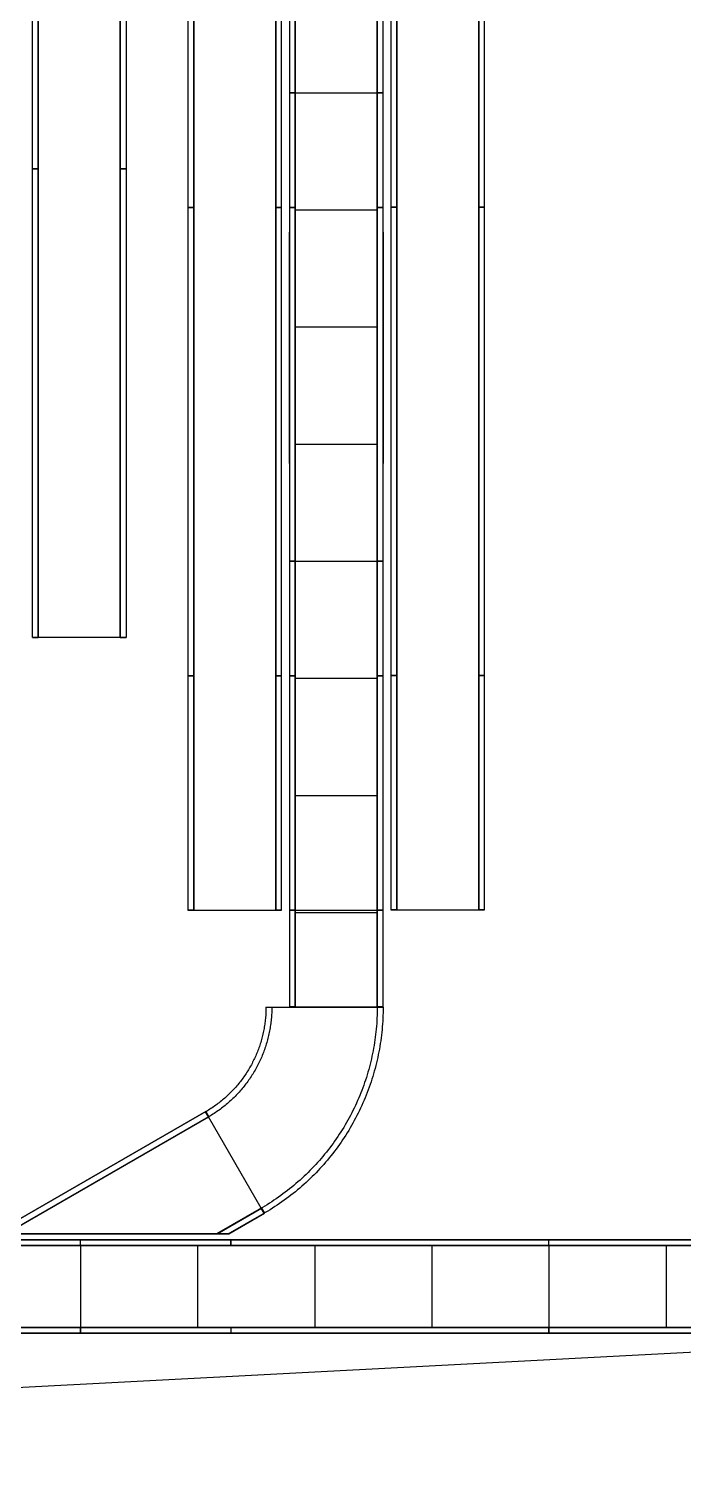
# Model space of a CAD drawing. Header units: inches. Extents: x -21257 to 11444, y 0 to 8704.
# Drawn here: x 3146 to 3313.7, y 561.7 to 927.7 of the extents above; entities that cross this region are included whole.
import ezdxf

# ---------------------------------------------------------------- set-up
doc = ezdxf.new("R2010")
doc.units = ezdxf.units.IN
doc.header["$MEASUREMENT"] = 0
for name, color, linetype in [('500-CONV-LAYOUT-LOWER', 4, 'Continuous'), ('500-CONV-LAYOUT-UPPER', 4, 'Continuous'), ('500-CONV-NUMBERS', 4, 'Continuous'), ('600-CONV-LAYOUT', 3, 'Continuous'), ('600-CONV-LAYOUT-LOWER', 3, 'Continuous'), ('700-CONV-LAYOUT', 30, 'Continuous')]:
    doc.layers.add(name, color=color, linetype=linetype)

msp = doc.modelspace()

# ---------------------------------------------------------------- linework, layer by layer
at = {"layer": '500-CONV-LAYOUT-LOWER', "linetype": 'Continuous'}
for p, q in [((3197.78, 617.49, 222), (3197.78, 615.99, 222)), ((3197.78, 615.99, 215.5), (3197.78, 617.49, 215.5)), ((3197.78, 615.99, 222), (3197.78, 615.99, 215.5)), ((3197.78, 594.99, 222), (3197.78, 593.49, 222)), ((3197.78, 594.99, 222), (3197.78, 594.99, 215.5)), ((3197.78, 594.99, 215.5), (3197.78, 593.49, 215.5))]:
    msp.add_line(p, q, dxfattribs=at)
at = {"layer": '500-CONV-LAYOUT-LOWER'}
for points in [[(2237.78, 617.49, 215.5), (4241.78, 617.49, 215.49), (4241.78, 615.99, 215.49), (2237.78, 615.99, 215.5)], [(2237.78, 617.49, 222), (4241.78, 617.49, 221.99), (4241.78, 615.99, 221.99), (2237.78, 615.99, 222)], [(2237.78, 615.99, 222), (4241.78, 615.99, 221.99), (4241.78, 594.99, 221.99), (2237.78, 594.99, 222)], [(2237.78, 615.99, 222), (4241.78, 615.99, 221.99), (4241.78, 615.99, 215.49), (2237.78, 615.99, 215.5)], [(2237.78, 594.99, 222), (4241.78, 594.99, 221.99), (4241.78, 594.99, 215.49), (2237.78, 594.99, 215.5)], [(2237.78, 594.99, 215.5), (4241.78, 594.99, 215.49), (4241.78, 593.49, 215.49), (2237.78, 593.49, 215.5)], [(2237.78, 594.99, 222), (4241.78, 594.99, 221.99), (4241.78, 593.49, 221.99), (2237.78, 593.49, 222)]]:
    msp.add_3dface(points, dxfattribs=at)
at = {"layer": '500-CONV-LAYOUT-UPPER', "linetype": 'Continuous'}
for p, q in [((3159.28, 615.95, 270), (3159.28, 617.45, 270)), ((3159.28, 615.95, 263.5), (3159.28, 617.45, 263.5)), ((3159.28, 615.95, 270), (3159.28, 615.95, 263.5)), ((3159.28, 615.95, 270), (3159.28, 594.95, 270)), ((3189.28, 615.95, 270), (3189.28, 594.95, 270)), ((3219.28, 615.95, 270), (3219.28, 594.95, 270)), ((3249.28, 615.95, 270), (3249.28, 594.95, 270)), ((3279.28, 615.95, 270), (3279.28, 617.45, 270)), ((3279.28, 615.95, 263.5), (3279.28, 617.45, 263.5)), ((3279.28, 615.95, 270), (3279.28, 615.95, 263.5)), ((3279.28, 615.95, 270), (3279.28, 594.95, 270)), ((3309.28, 615.95, 270), (3309.28, 594.95, 270)), ((3159.28, 593.45, 270), (3159.28, 594.95, 270)), ((3159.28, 594.95, 270), (3159.28, 594.95, 263.5)), ((3159.28, 594.95, 263.5), (3159.28, 593.45, 263.5)), ((3279.28, 593.45, 270), (3279.28, 594.95, 270)), ((3279.28, 594.95, 270), (3279.28, 594.95, 263.5)), ((3279.28, 594.95, 263.5), (3279.28, 593.45, 263.5))]:
    msp.add_line(p, q, dxfattribs=at)
at = {"layer": '500-CONV-LAYOUT-UPPER'}
for points in [[(3639.28, 615.95, 263.5), (2109.28, 615.95, 263.5), (2109.28, 617.45, 263.5), (3639.28, 617.45, 263.5)], [(3639.28, 615.95, 270), (2109.28, 615.95, 270), (2109.28, 617.45, 270), (3639.28, 617.45, 270)], [(3639.28, 594.95, 270), (2109.28, 594.95, 270), (2109.28, 615.95, 270), (3639.28, 615.95, 270)], [(3639.28, 615.95, 270), (2109.28, 615.95, 270), (2109.28, 615.95, 263.5), (3639.28, 615.95, 263.5)], [(3639.28, 594.95, 270), (2109.28, 594.95, 270), (2109.28, 594.95, 263.5), (3639.28, 594.95, 263.5)], [(3639.28, 593.45, 263.5), (2109.28, 593.45, 263.5), (2109.28, 594.95, 263.5), (3639.28, 594.95, 263.5)], [(3639.28, 593.45, 270), (2109.28, 593.45, 270), (2109.28, 594.95, 270), (3639.28, 594.95, 270)]]:
    msp.add_3dface(points, dxfattribs=at)
at = {"layer": '500-CONV-NUMBERS', "linetype": 'Continuous'}
msp.add_line((3639.28, 605.45, 270), (2800.19, 561.7, 360), dxfattribs=at)
at = {"layer": '600-CONV-LAYOUT', "color": 3, "linetype": 'Continuous'}
for p, q in [((3214.31, 911.26, 0.5), (3235.31, 911.26, 0.5)), ((3214.31, 881.26, 0.5), (3235.31, 881.26, 0.5)), ((3214.31, 851.26, 0.5), (3235.31, 851.26, 0.5)), ((3214.31, 821.26, 0.5), (3235.31, 821.26, 0.5)), ((3214.31, 791.26, 0.5), (3235.31, 791.26, 0.5)), ((3214.31, 761.26, 0.5), (3235.31, 761.26, 0.5)), ((3214.31, 731.26, 0.5), (3235.31, 731.26, 0.5)), ((3214.31, 701.26, 0.5), (3235.31, 701.26, 0.5))]:
    msp.add_line(p, q, dxfattribs=at)
at = {"layer": '600-CONV-LAYOUT', "color": 3}
msp.add_line((3206.81, 677.06, -3.93), (3236.81, 677.06, -0.43), dxfattribs=at)
for points in [[(3206.81, 677.06, -0.43), (3206.81, 676.69, -0.4), (3206.8, 676.32, -0.36), (3206.79, 675.96, -0.33), (3206.77, 675.59, -0.3), (3206.75, 675.22, -0.26), (3206.73, 674.86, -0.23), (3206.7, 674.49, -0.2), (3206.67, 674.13, -0.16), (3206.63, 673.76, -0.13), (3206.59, 673.4, -0.1), (3206.55, 673.03, -0.06), (3206.5, 672.67, -0.03), (3206.44, 672.31, 0), (3206.38, 671.95, 0.04), (3206.32, 671.59, 0.07), (3206.25, 671.22, 0.1), (3206.18, 670.86, 0.14), (3206.11, 670.51, 0.17), (3206.03, 670.15, 0.2), (3205.94, 669.79, 0.24), (3205.86, 669.43, 0.27), (3205.76, 669.08, 0.3), (3205.67, 668.73, 0.34), (3205.57, 668.37, 0.37), (3205.46, 668.02, 0.4), (3205.35, 667.67, 0.44), (3205.24, 667.32, 0.47), (3205.12, 666.98, 0.5), (3205, 666.63, 0.54), (3204.88, 666.29, 0.57), (3204.75, 665.94, 0.6), (3204.61, 665.6, 0.64), (3204.48, 665.26, 0.67), (3204.33, 664.92, 0.7), (3204.19, 664.59, 0.74), (3204.04, 664.25, 0.77), (3203.89, 663.92, 0.8), (3203.73, 663.59, 0.84), (3203.57, 663.26, 0.87), (3203.4, 662.93, 0.9), (3203.23, 662.6, 0.94), (3203.06, 662.28, 0.97), (3202.88, 661.96, 1), (3202.7, 661.64, 1.04), (3202.52, 661.32, 1.07), (3202.33, 661.01, 1.1), (3202.14, 660.7, 1.14), (3201.94, 660.39, 1.17), (3201.74, 660.08, 1.2), (3201.54, 659.77, 1.24), (3201.34, 659.47, 1.27), (3201.13, 659.17, 1.3), (3200.91, 658.87, 1.34), (3200.7, 658.57, 1.37), (3200.47, 658.28, 1.4), (3200.25, 657.99, 1.44), (3200.02, 657.7, 1.47), (3199.79, 657.42, 1.5), (3199.56, 657.14, 1.54), (3199.32, 656.86, 1.57), (3199.08, 656.58, 1.6), (3198.84, 656.3, 1.64), (3198.59, 656.03, 1.67), (3198.34, 655.77, 1.7), (3198.09, 655.5, 1.74), (3197.83, 655.24, 1.77), (3197.57, 654.98, 1.8), (3197.31, 654.72, 1.84), (3197.04, 654.47, 1.87), (3196.77, 654.22, 1.9), (3196.5, 653.98, 1.94), (3196.23, 653.73, 1.97), (3195.95, 653.49, 2), (3195.67, 653.26, 2.04), (3195.39, 653.02, 2.07), (3195.1, 652.79, 2.1), (3194.81, 652.57, 2.14), (3194.52, 652.34, 2.17), (3194.23, 652.12, 2.2), (3193.93, 651.91, 2.24), (3193.63, 651.69, 2.27), (3193.33, 651.49, 2.3), (3193.03, 651.28, 2.34), (3192.72, 651.08, 2.37), (3192.41, 650.88, 2.4), (3192.1, 650.68, 2.44), (3191.79, 650.49, 2.47), (3191.47, 650.31, 2.5), (3191.16, 650.12, 2.54)], [(3206.81, 677.06, -3.93), (3206.81, 676.69, -3.9), (3206.8, 676.32, -3.86), (3206.79, 675.96, -3.83), (3206.77, 675.59, -3.8), (3206.75, 675.22, -3.76), (3206.73, 674.86, -3.73), (3206.7, 674.49, -3.7), (3206.67, 674.13, -3.66), (3206.63, 673.76, -3.63), (3206.59, 673.4, -3.6), (3206.55, 673.03, -3.56), (3206.5, 672.67, -3.53), (3206.44, 672.31, -3.5), (3206.38, 671.95, -3.46), (3206.32, 671.59, -3.43), (3206.25, 671.22, -3.4), (3206.18, 670.86, -3.36), (3206.11, 670.51, -3.33), (3206.03, 670.15, -3.3), (3205.94, 669.79, -3.26), (3205.86, 669.43, -3.23), (3205.76, 669.08, -3.2), (3205.67, 668.73, -3.16), (3205.57, 668.37, -3.13), (3205.46, 668.02, -3.1), (3205.35, 667.67, -3.06), (3205.24, 667.32, -3.03), (3205.12, 666.98, -3), (3205, 666.63, -2.96), (3204.88, 666.29, -2.93), (3204.75, 665.94, -2.9), (3204.61, 665.6, -2.86), (3204.48, 665.26, -2.83), (3204.33, 664.92, -2.8), (3204.19, 664.59, -2.76), (3204.04, 664.25, -2.73), (3203.89, 663.92, -2.7), (3203.73, 663.59, -2.66), (3203.57, 663.26, -2.63), (3203.4, 662.93, -2.6), (3203.23, 662.6, -2.56), (3203.06, 662.28, -2.53), (3202.88, 661.96, -2.5), (3202.7, 661.64, -2.46), (3202.52, 661.32, -2.43), (3202.33, 661.01, -2.4), (3202.14, 660.7, -2.36), (3201.94, 660.39, -2.33), (3201.74, 660.08, -2.3), (3201.54, 659.77, -2.26), (3201.34, 659.47, -2.23), (3201.13, 659.17, -2.2), (3200.91, 658.87, -2.16), (3200.7, 658.57, -2.13), (3200.47, 658.28, -2.1), (3200.25, 657.99, -2.06), (3200.02, 657.7, -2.03), (3199.79, 657.42, -2), (3199.56, 657.14, -1.96), (3199.32, 656.86, -1.93), (3199.08, 656.58, -1.9), (3198.84, 656.3, -1.86), (3198.59, 656.03, -1.83), (3198.34, 655.77, -1.8), (3198.09, 655.5, -1.76), (3197.83, 655.24, -1.73), (3197.57, 654.98, -1.7), (3197.31, 654.72, -1.66), (3197.04, 654.47, -1.63), (3196.77, 654.22, -1.6), (3196.5, 653.98, -1.56), (3196.23, 653.73, -1.53), (3195.95, 653.49, -1.5), (3195.67, 653.26, -1.46), (3195.39, 653.02, -1.43), (3195.1, 652.79, -1.4), (3194.81, 652.57, -1.36), (3194.52, 652.34, -1.33), (3194.23, 652.12, -1.3), (3193.93, 651.91, -1.26), (3193.63, 651.69, -1.23), (3193.33, 651.49, -1.2), (3193.03, 651.28, -1.16), (3192.72, 651.08, -1.13), (3192.41, 650.88, -1.1), (3192.1, 650.68, -1.06), (3191.79, 650.49, -1.03), (3191.47, 650.31, -1), (3191.16, 650.12, -0.96)], [(3208.31, 677.06, -0.43), (3208.31, 676.67, -0.4), (3208.3, 676.29, -0.36), (3208.29, 675.9, -0.33), (3208.27, 675.52, -0.3), (3208.25, 675.14, -0.26), (3208.23, 674.75, -0.23), (3208.2, 674.37, -0.2), (3208.16, 673.99, -0.16), (3208.12, 673.6, -0.13), (3208.08, 673.22, -0.1), (3208.03, 672.84, -0.06), (3207.98, 672.46, -0.03), (3207.92, 672.08, 0), (3207.86, 671.7, 0.04), (3207.8, 671.32, 0.07), (3207.73, 670.94, 0.1), (3207.65, 670.57, 0.14), (3207.57, 670.19, 0.17), (3207.49, 669.81, 0.2), (3207.4, 669.44, 0.24), (3207.31, 669.07, 0.27), (3207.21, 668.69, 0.3), (3207.11, 668.32, 0.34), (3207.01, 667.95, 0.37), (3206.9, 667.59, 0.4), (3206.78, 667.22, 0.44), (3206.66, 666.85, 0.47), (3206.54, 666.49, 0.5), (3206.41, 666.13, 0.54), (3206.28, 665.76, 0.57), (3206.15, 665.4, 0.6), (3206.01, 665.05, 0.64), (3205.86, 664.69, 0.67), (3205.71, 664.33, 0.7), (3205.56, 663.98, 0.74), (3205.4, 663.63, 0.77), (3205.24, 663.28, 0.8), (3205.08, 662.93, 0.84), (3204.91, 662.59, 0.87), (3204.74, 662.25, 0.9), (3204.56, 661.9, 0.94), (3204.38, 661.57, 0.97), (3204.19, 661.23, 1), (3204, 660.89, 1.04), (3203.81, 660.56, 1.07), (3203.61, 660.23, 1.1), (3203.41, 659.9, 1.14), (3203.21, 659.58, 1.17), (3203, 659.26, 1.2), (3202.79, 658.94, 1.24), (3202.57, 658.62, 1.27), (3202.35, 658.3, 1.3), (3202.13, 657.99, 1.34), (3201.9, 657.68, 1.37), (3201.67, 657.37, 1.4), (3201.43, 657.07, 1.44), (3201.2, 656.77, 1.47), (3200.95, 656.47, 1.5), (3200.71, 656.17, 1.54), (3200.46, 655.88, 1.57), (3200.21, 655.59, 1.6), (3199.95, 655.3, 1.64), (3199.69, 655.02, 1.67), (3199.43, 654.74, 1.7), (3199.16, 654.46, 1.74), (3198.9, 654.18, 1.77), (3198.62, 653.91, 1.8), (3198.35, 653.64, 1.84), (3198.07, 653.38, 1.87), (3197.79, 653.12, 1.9), (3197.5, 652.86, 1.94), (3197.22, 652.6, 1.97), (3196.92, 652.35, 2), (3196.63, 652.1, 2.04), (3196.33, 651.86, 2.07), (3196.03, 651.62, 2.1), (3195.73, 651.38, 2.14), (3195.43, 651.15, 2.17), (3195.12, 650.92, 2.2), (3194.81, 650.69, 2.24), (3194.5, 650.47, 2.27), (3194.18, 650.25, 2.3), (3193.86, 650.03, 2.34), (3193.54, 649.82, 2.37), (3193.22, 649.61, 2.4), (3192.89, 649.41, 2.44), (3192.56, 649.21, 2.47), (3192.23, 649.01, 2.5), (3191.9, 648.82, 2.54)], [(3208.31, 677.06, -3.93), (3208.31, 676.67, -3.9), (3208.3, 676.29, -3.86), (3208.29, 675.9, -3.83), (3208.27, 675.52, -3.8), (3208.25, 675.14, -3.76), (3208.23, 674.75, -3.73), (3208.2, 674.37, -3.7), (3208.16, 673.99, -3.66), (3208.12, 673.6, -3.63), (3208.08, 673.22, -3.6), (3208.03, 672.84, -3.56), (3207.98, 672.46, -3.53), (3207.92, 672.08, -3.5), (3207.86, 671.7, -3.46), (3207.8, 671.32, -3.43), (3207.73, 670.94, -3.4), (3207.65, 670.57, -3.36), (3207.57, 670.19, -3.33), (3207.49, 669.81, -3.3), (3207.4, 669.44, -3.26), (3207.31, 669.07, -3.23), (3207.21, 668.69, -3.2), (3207.11, 668.32, -3.16), (3207.01, 667.95, -3.13), (3206.9, 667.59, -3.1), (3206.78, 667.22, -3.06), (3206.66, 666.85, -3.03), (3206.54, 666.49, -3), (3206.41, 666.13, -2.96), (3206.28, 665.76, -2.93), (3206.15, 665.4, -2.9), (3206.01, 665.05, -2.86), (3205.86, 664.69, -2.83), (3205.71, 664.33, -2.8), (3205.56, 663.98, -2.76), (3205.4, 663.63, -2.73), (3205.24, 663.28, -2.7), (3205.08, 662.93, -2.66), (3204.91, 662.59, -2.63), (3204.74, 662.25, -2.6), (3204.56, 661.9, -2.56), (3204.38, 661.57, -2.53), (3204.19, 661.23, -2.5), (3204, 660.89, -2.46), (3203.81, 660.56, -2.43), (3203.61, 660.23, -2.4), (3203.41, 659.9, -2.36), (3203.21, 659.58, -2.33), (3203, 659.26, -2.3), (3202.79, 658.94, -2.26), (3202.57, 658.62, -2.23), (3202.35, 658.3, -2.2), (3202.13, 657.99, -2.16), (3201.9, 657.68, -2.13), (3201.67, 657.37, -2.1), (3201.43, 657.07, -2.06), (3201.2, 656.77, -2.03), (3200.95, 656.47, -2), (3200.71, 656.17, -1.96), (3200.46, 655.88, -1.93), (3200.21, 655.59, -1.9), (3199.95, 655.3, -1.86), (3199.69, 655.02, -1.83), (3199.43, 654.74, -1.8), (3199.16, 654.46, -1.76), (3198.9, 654.18, -1.73), (3198.62, 653.91, -1.7), (3198.35, 653.64, -1.66), (3198.07, 653.38, -1.63), (3197.79, 653.12, -1.6), (3197.5, 652.86, -1.56), (3197.22, 652.6, -1.53), (3196.92, 652.35, -1.5), (3196.63, 652.1, -1.46), (3196.33, 651.86, -1.43), (3196.03, 651.62, -1.4), (3195.73, 651.38, -1.36), (3195.43, 651.15, -1.33), (3195.12, 650.92, -1.3), (3194.81, 650.69, -1.26), (3194.5, 650.47, -1.23), (3194.18, 650.25, -1.2), (3193.86, 650.03, -1.16), (3193.54, 649.82, -1.13), (3193.22, 649.61, -1.1), (3192.89, 649.41, -1.06), (3192.56, 649.21, -1.03), (3192.23, 649.01, -1), (3191.9, 648.82, -0.96)], [(3235.31, 677.06, -0.43), (3235.3, 676.35, -0.4), (3235.29, 675.65, -0.36), (3235.27, 674.95, -0.33), (3235.24, 674.24, -0.3), (3235.2, 673.54, -0.26), (3235.16, 672.84, -0.23), (3235.1, 672.14, -0.2), (3235.04, 671.43, -0.16), (3234.97, 670.73, -0.13), (3234.89, 670.03, -0.1), (3234.8, 669.34, -0.06), (3234.71, 668.64, -0.03), (3234.61, 667.94, 0), (3234.49, 667.25, 0.04), (3234.37, 666.55, 0.07), (3234.25, 665.86, 0.1), (3234.11, 665.17, 0.14), (3233.96, 664.48, 0.17), (3233.81, 663.8, 0.2), (3233.65, 663.11, 0.24), (3233.48, 662.43, 0.27), (3233.3, 661.75, 0.3), (3233.12, 661.07, 0.34), (3232.93, 660.39, 0.37), (3232.72, 659.72, 0.4), (3232.52, 659.04, 0.44), (3232.3, 658.37, 0.47), (3232.07, 657.71, 0.5), (3231.84, 657.04, 0.54), (3231.6, 656.38, 0.57), (3231.35, 655.72, 0.6), (3231.1, 655.07, 0.64), (3230.83, 654.42, 0.67), (3230.56, 653.77, 0.7), (3230.28, 653.12, 0.74), (3229.99, 652.48, 0.77), (3229.7, 651.84, 0.8), (3229.4, 651.2, 0.84), (3229.09, 650.57, 0.87), (3228.77, 649.94, 0.9), (3228.45, 649.32, 0.94), (3228.11, 648.7, 0.97), (3227.77, 648.08, 1), (3227.43, 647.47, 1.04), (3227.07, 646.86, 1.07), (3226.71, 646.25, 1.1), (3226.35, 645.65, 1.14), (3225.97, 645.06, 1.17), (3225.59, 644.47, 1.2), (3225.2, 643.88, 1.24), (3224.8, 643.3, 1.27), (3224.4, 642.72, 1.3), (3223.99, 642.15, 1.34), (3223.58, 641.58, 1.37), (3223.15, 641.02, 1.4), (3222.72, 640.46, 1.44), (3222.29, 639.91, 1.47), (3221.84, 639.36, 1.5), (3221.39, 638.82, 1.54), (3220.94, 638.28, 1.57), (3220.48, 637.75, 1.6), (3220.01, 637.23, 1.64), (3219.54, 636.71, 1.67), (3219.05, 636.19, 1.7), (3218.57, 635.68, 1.74), (3218.08, 635.18, 1.77), (3217.58, 634.68, 1.8), (3217.07, 634.19, 1.84), (3216.56, 633.71, 1.87), (3216.05, 633.23, 1.9), (3215.53, 632.76, 1.94), (3215, 632.29, 1.97), (3214.47, 631.83, 2), (3213.93, 631.37, 2.04), (3213.39, 630.93, 2.07), (3212.84, 630.48, 2.1), (3212.28, 630.05, 2.14), (3211.73, 629.62, 2.17), (3211.16, 629.2, 2.2), (3210.59, 628.79, 2.24), (3210.02, 628.38, 2.27), (3209.44, 627.98, 2.3), (3208.86, 627.58, 2.34), (3208.27, 627.19, 2.37), (3207.68, 626.81, 2.4), (3207.08, 626.44, 2.44), (3206.48, 626.07, 2.47), (3205.88, 625.71, 2.5), (3205.27, 625.36, 2.54)], [(3235.31, 677.06, -3.93), (3235.3, 676.35, -3.9), (3235.29, 675.65, -3.86), (3235.27, 674.95, -3.83), (3235.24, 674.24, -3.8), (3235.2, 673.54, -3.76), (3235.16, 672.84, -3.73), (3235.1, 672.14, -3.7), (3235.04, 671.43, -3.66), (3234.97, 670.73, -3.63), (3234.89, 670.03, -3.6), (3234.8, 669.34, -3.56), (3234.71, 668.64, -3.53), (3234.61, 667.94, -3.5), (3234.49, 667.25, -3.46), (3234.37, 666.55, -3.43), (3234.25, 665.86, -3.4), (3234.11, 665.17, -3.36), (3233.96, 664.48, -3.33), (3233.81, 663.8, -3.3), (3233.65, 663.11, -3.26), (3233.48, 662.43, -3.23), (3233.3, 661.75, -3.2), (3233.12, 661.07, -3.16), (3232.93, 660.39, -3.13), (3232.72, 659.72, -3.1), (3232.52, 659.04, -3.06), (3232.3, 658.37, -3.03), (3232.07, 657.71, -3), (3231.84, 657.04, -2.96), (3231.6, 656.38, -2.93), (3231.35, 655.72, -2.9), (3231.1, 655.07, -2.86), (3230.83, 654.42, -2.83), (3230.56, 653.77, -2.8), (3230.28, 653.12, -2.76), (3229.99, 652.48, -2.73), (3229.7, 651.84, -2.7), (3229.4, 651.2, -2.66), (3229.09, 650.57, -2.63), (3228.77, 649.94, -2.6), (3228.45, 649.32, -2.56), (3228.11, 648.7, -2.53), (3227.77, 648.08, -2.5), (3227.43, 647.47, -2.46), (3227.07, 646.86, -2.43), (3226.71, 646.25, -2.4), (3226.35, 645.65, -2.36), (3225.97, 645.06, -2.33), (3225.59, 644.47, -2.3), (3225.2, 643.88, -2.26), (3224.8, 643.3, -2.23), (3224.4, 642.72, -2.2), (3223.99, 642.15, -2.16), (3223.58, 641.58, -2.13), (3223.15, 641.02, -2.1), (3222.72, 640.46, -2.06), (3222.29, 639.91, -2.03), (3221.84, 639.36, -2), (3221.39, 638.82, -1.96), (3220.94, 638.28, -1.93), (3220.48, 637.75, -1.9), (3220.01, 637.23, -1.86), (3219.54, 636.71, -1.83), (3219.05, 636.19, -1.8), (3218.57, 635.68, -1.76), (3218.08, 635.18, -1.73), (3217.58, 634.68, -1.7), (3217.07, 634.19, -1.66), (3216.56, 633.71, -1.63), (3216.05, 633.23, -1.6), (3215.53, 632.76, -1.56), (3215, 632.29, -1.53), (3214.47, 631.83, -1.5), (3213.93, 631.37, -1.46), (3213.39, 630.93, -1.43), (3212.84, 630.48, -1.4), (3212.28, 630.05, -1.36), (3211.73, 629.62, -1.33), (3211.16, 629.2, -1.3), (3210.59, 628.79, -1.26), (3210.02, 628.38, -1.23), (3209.44, 627.98, -1.2), (3208.86, 627.58, -1.16), (3208.27, 627.19, -1.13), (3207.68, 626.81, -1.1), (3207.08, 626.44, -1.06), (3206.48, 626.07, -1.03), (3205.88, 625.71, -1), (3205.27, 625.36, -0.96)], [(3236.81, 677.06, -0.43), (3236.8, 676.34, -0.4), (3236.79, 675.61, -0.36), (3236.77, 674.89, -0.33), (3236.74, 674.17, -0.3), (3236.7, 673.45, -0.26), (3236.65, 672.73, -0.23), (3236.6, 672.01, -0.2), (3236.53, 671.29, -0.16), (3236.46, 670.57, -0.13), (3236.38, 669.86, -0.1), (3236.29, 669.14, -0.06), (3236.19, 668.43, -0.03), (3236.09, 667.71, 0), (3235.97, 667, 0.04), (3235.85, 666.29, 0.07), (3235.72, 665.58, 0.1), (3235.58, 664.87, 0.14), (3235.43, 664.17, 0.17), (3235.27, 663.46, 0.2), (3235.11, 662.76, 0.24), (3234.94, 662.06, 0.27), (3234.75, 661.36, 0.3), (3234.56, 660.66, 0.34), (3234.37, 659.97, 0.37), (3234.16, 659.28, 0.4), (3233.95, 658.59, 0.44), (3233.72, 657.9, 0.47), (3233.49, 657.22, 0.5), (3233.25, 656.54, 0.54), (3233.01, 655.86, 0.57), (3232.75, 655.19, 0.6), (3232.49, 654.51, 0.64), (3232.22, 653.84, 0.67), (3231.94, 653.18, 0.7), (3231.65, 652.52, 0.74), (3231.36, 651.86, 0.77), (3231.06, 651.2, 0.8), (3230.75, 650.55, 0.84), (3230.43, 649.9, 0.87), (3230.11, 649.26, 0.9), (3229.77, 648.62, 0.94), (3229.43, 647.98, 0.97), (3229.08, 647.35, 1), (3228.73, 646.72, 1.04), (3228.37, 646.1, 1.07), (3228, 645.48, 1.1), (3227.62, 644.86, 1.14), (3227.24, 644.25, 1.17), (3226.84, 643.65, 1.2), (3226.45, 643.04, 1.24), (3226.04, 642.45, 1.27), (3225.63, 641.86, 1.3), (3225.21, 641.27, 1.34), (3224.78, 640.69, 1.37), (3224.35, 640.11, 1.4), (3223.91, 639.54, 1.44), (3223.46, 638.97, 1.47), (3223, 638.41, 1.5), (3222.54, 637.86, 1.54), (3222.08, 637.31, 1.57), (3221.6, 636.76, 1.6), (3221.12, 636.22, 1.64), (3220.64, 635.69, 1.67), (3220.15, 635.16, 1.7), (3219.65, 634.64, 1.74), (3219.14, 634.12, 1.77), (3218.63, 633.62, 1.8), (3218.11, 633.11, 1.84), (3217.59, 632.61, 1.87), (3217.06, 632.12, 1.9), (3216.53, 631.64, 1.94), (3215.99, 631.16, 1.97), (3215.44, 630.69, 2), (3214.89, 630.22, 2.04), (3214.33, 629.76, 2.07), (3213.77, 629.31, 2.1), (3213.2, 628.86, 2.14), (3212.63, 628.43, 2.17), (3212.05, 627.99, 2.2), (3211.47, 627.57, 2.24), (3210.88, 627.15, 2.27), (3210.29, 626.74, 2.3), (3209.69, 626.33, 2.34), (3209.09, 625.94, 2.37), (3208.48, 625.55, 2.4), (3207.87, 625.16, 2.44), (3207.26, 624.79, 2.47), (3206.63, 624.42, 2.5), (3206.01, 624.06, 2.54)], [(3236.81, 677.06, -3.93), (3236.8, 676.34, -3.9), (3236.79, 675.61, -3.86), (3236.77, 674.89, -3.83), (3236.74, 674.17, -3.8), (3236.7, 673.45, -3.76), (3236.65, 672.73, -3.73), (3236.6, 672.01, -3.7), (3236.53, 671.29, -3.66), (3236.46, 670.57, -3.63), (3236.38, 669.86, -3.6), (3236.29, 669.14, -3.56), (3236.19, 668.43, -3.53), (3236.09, 667.71, -3.5), (3235.97, 667, -3.46), (3235.85, 666.29, -3.43), (3235.72, 665.58, -3.4), (3235.58, 664.87, -3.36), (3235.43, 664.17, -3.33), (3235.27, 663.46, -3.3), (3235.11, 662.76, -3.26), (3234.94, 662.06, -3.23), (3234.75, 661.36, -3.2), (3234.56, 660.66, -3.16), (3234.37, 659.97, -3.13), (3234.16, 659.28, -3.1), (3233.95, 658.59, -3.06), (3233.72, 657.9, -3.03), (3233.49, 657.22, -3), (3233.25, 656.54, -2.96), (3233.01, 655.86, -2.93), (3232.75, 655.19, -2.9), (3232.49, 654.51, -2.86), (3232.22, 653.84, -2.83), (3231.94, 653.18, -2.8), (3231.65, 652.52, -2.76), (3231.36, 651.86, -2.73), (3231.06, 651.2, -2.7), (3230.75, 650.55, -2.66), (3230.43, 649.9, -2.63), (3230.11, 649.26, -2.6), (3229.77, 648.62, -2.56), (3229.43, 647.98, -2.53), (3229.08, 647.35, -2.5), (3228.73, 646.72, -2.46), (3228.37, 646.1, -2.43), (3228, 645.48, -2.4), (3227.62, 644.86, -2.36), (3227.24, 644.25, -2.33), (3226.84, 643.65, -2.3), (3226.45, 643.04, -2.26), (3226.04, 642.45, -2.23), (3225.63, 641.86, -2.2), (3225.21, 641.27, -2.16), (3224.78, 640.69, -2.13), (3224.35, 640.11, -2.1), (3223.91, 639.54, -2.06), (3223.46, 638.97, -2.03), (3223, 638.41, -2), (3222.54, 637.86, -1.96), (3222.08, 637.31, -1.93), (3221.6, 636.76, -1.9), (3221.12, 636.22, -1.86), (3220.64, 635.69, -1.83), (3220.15, 635.16, -1.8), (3219.65, 634.64, -1.76), (3219.14, 634.12, -1.73), (3218.63, 633.62, -1.7), (3218.11, 633.11, -1.66), (3217.59, 632.61, -1.63), (3217.06, 632.12, -1.6), (3216.53, 631.64, -1.56), (3215.99, 631.16, -1.53), (3215.44, 630.69, -1.5), (3214.89, 630.22, -1.46), (3214.33, 629.76, -1.43), (3213.77, 629.31, -1.4), (3213.2, 628.86, -1.36), (3212.63, 628.43, -1.33), (3212.05, 627.99, -1.3), (3211.47, 627.57, -1.26), (3210.88, 627.15, -1.23), (3210.29, 626.74, -1.2), (3209.69, 626.33, -1.16), (3209.09, 625.94, -1.13), (3208.48, 625.55, -1.1), (3207.87, 625.16, -1.06), (3207.26, 624.79, -1.03), (3206.63, 624.42, -1), (3206.01, 624.06, -0.96)]]:
    msp.add_polyline3d(points, dxfattribs=at)
for points in [[(3214.31, 677.16, -0.43), (3214.31, 1241.26, 0.5), (3212.81, 1241.26, 0.5), (3212.81, 677.16, -0.43)], [(3214.31, 677.16, -6.93), (3214.31, 1241.26, -6), (3212.81, 1241.26, -6), (3212.81, 677.16, -6.93)], [(3214.31, 677.16, -0.43), (3214.31, 1241.26, 0.5), (3214.31, 1241.26, -6), (3214.31, 677.16, -6.93)], [(3235.31, 677.16, -0.43), (3235.31, 1241.26, 0.5), (3214.31, 1241.26, 0.5), (3214.31, 677.16, -0.43)], [(3236.81, 677.16, -0.43), (3236.81, 1241.26, 0.5), (3235.31, 1241.26, 0.5), (3235.31, 677.16, -0.43)], [(3236.81, 677.16, -6.93), (3236.81, 1241.26, -6), (3235.31, 1241.26, -6), (3235.31, 677.16, -6.93)], [(3235.31, 677.16, -0.43), (3235.31, 1241.26, 0.5), (3235.31, 1241.26, -6), (3235.31, 677.16, -6.93)], [(3214.31, 911.26, 0.5), (3214.31, 911.26, -6), (3212.81, 911.26, -6), (3212.81, 911.26, 0.5)], [(3236.81, 911.26, 0.5), (3236.81, 911.26, -6), (3235.31, 911.26, -6), (3235.31, 911.26, 0.5)], [(3212.81, 875.51, -6), (3212.81, 875.51, -18.32), (3212.81, 837.26, -18.32), (3212.81, 837.26, -6)], [(3236.81, 875.51, -6), (3236.81, 875.51, -18.32), (3236.81, 837.26, -18.32), (3236.81, 837.26, -6)], [(3212.81, 837.26, -6), (3212.81, 837.26, -18.32), (3212.81, 816.26, -6), (3212.81, 837.26, -6)], [(3236.81, 837.26, -6), (3236.81, 837.26, -18.32), (3236.81, 816.26, -6), (3236.81, 837.26, -6)], [(3214.31, 791.26, 0.5), (3214.31, 791.26, -6), (3212.81, 791.26, -6), (3212.81, 791.26, 0.5)], [(3236.81, 791.26, 0.5), (3236.81, 791.26, -6), (3235.31, 791.26, -6), (3235.31, 791.26, 0.5)], [(3214.31, 677.16, -0.43), (3214.31, 677.16, -6.93), (3212.81, 677.16, -6.93), (3212.81, 677.16, -0.43)], [(3236.81, 677.16, -0.43), (3236.81, 677.16, -6.93), (3235.31, 677.16, -6.93), (3235.31, 677.16, -0.43)], [(3191.31, 650.21, 5.57), (3139.41, 620.25, 2.5), (3140.16, 618.95, 2.5), (3192.06, 648.91, 5.57)], [(3191.42, 650.27, 3.07), (3139.53, 620.31), (3140.28, 619.01), (3192.17, 648.98, 3.07)], [(3192.06, 648.91, 5.57), (3140.16, 618.95, 2.5), (3140.28, 619.01), (3192.17, 648.98, 3.07)], [(3192.06, 648.91, 5.57), (3140.16, 618.95, 2.5), (3194.16, 618.95, 2.5), (3205.56, 625.53, 5.57)], [(3191.31, 650.21, 5.57), (3191.42, 650.27, 3.07), (3192.17, 648.98, 3.07), (3192.06, 648.91, 5.57)], [(3205.56, 625.53, 5.57), (3194.16, 618.95, 2.5), (3194.28, 619.01), (3205.67, 625.59, 3.07)], [(3205.56, 625.53, 5.57), (3194.16, 618.95, 2.5), (3197.16, 618.95, 2.5), (3206.31, 624.23, 5.57)], [(3205.67, 625.59, 3.07), (3194.28, 619.01), (3197.28, 619.01), (3206.42, 624.29, 3.07)], [(3206.31, 624.23, 5.57), (3205.56, 625.53, 5.57), (3205.67, 625.59, 3.07), (3206.42, 624.29, 3.07)], [(3140.16, 618.95, 2.5), (3140.28, 619.01), (3194.28, 619.01), (3194.16, 618.95, 2.5)], [(3197.16, 618.95, 2.5), (3194.16, 618.95, 2.5), (3194.28, 619.01), (3197.28, 619.01)]]:
    msp.add_3dface(points, dxfattribs=at)
at = {"layer": '600-CONV-LAYOUT-LOWER', "color": 3}
for points in [[(3186.81, 1241.89, -200.5), (3186.81, 701.89, -200.5), (3188.31, 701.89, -200.5), (3188.31, 1241.89, -200.5)], [(3186.81, 1241.89, -204), (3186.81, 701.89, -204), (3188.31, 701.89, -204), (3188.31, 1241.89, -204)], [(3188.31, 1241.89, -200.5), (3188.31, 701.89, -200.5), (3188.31, 701.89, -204), (3188.31, 1241.89, -204)], [(3188.31, 1241.89, -200.5), (3188.31, 701.89, -200.5), (3209.31, 701.89, -200.5), (3209.31, 1241.89, -200.5)], [(3209.31, 1241.89, -200.5), (3209.31, 701.89, -200.5), (3210.81, 701.89, -200.5), (3210.81, 1241.89, -200.5)], [(3209.31, 1241.89, -204), (3209.31, 701.89, -204), (3210.81, 701.89, -204), (3210.81, 1241.89, -204)], [(3209.31, 1241.89, -200.5), (3209.31, 701.89, -200.5), (3209.31, 701.89, -204), (3209.31, 1241.89, -204)], [(3238.81, 1241.95, -200.5), (3238.81, 701.95, -200.5), (3240.31, 701.95, -200.5), (3240.31, 1241.95, -200.5)], [(3238.81, 1241.95, -204), (3238.81, 701.95, -204), (3240.31, 701.95, -204), (3240.31, 1241.95, -204)], [(3240.31, 1241.95, -200.5), (3240.31, 701.95, -200.5), (3240.31, 701.95, -204), (3240.31, 1241.95, -204)], [(3240.31, 1241.95, -200.5), (3240.31, 701.95, -200.5), (3261.31, 701.95, -200.5), (3261.31, 1241.95, -200.5)], [(3261.31, 1241.95, -200.5), (3261.31, 701.95, -200.5), (3262.81, 701.95, -200.5), (3262.81, 1241.95, -200.5)], [(3261.31, 1241.95, -204), (3261.31, 701.95, -204), (3262.81, 701.95, -204), (3262.81, 1241.95, -204)], [(3261.31, 1241.95, -200.5), (3261.31, 701.95, -200.5), (3261.31, 701.95, -204), (3261.31, 1241.95, -204)], [(3212.81, 1121.89, -200.5), (3212.81, 701.89, -200.5), (3214.31, 701.89, -200.5), (3214.31, 1121.89, -200.5)], [(3212.81, 1121.89, -204), (3212.81, 701.89, -204), (3214.31, 701.89, -204), (3214.31, 1121.89, -204)], [(3214.31, 1121.89, -200.5), (3214.31, 701.89, -200.5), (3214.31, 701.89, -204), (3214.31, 1121.89, -204)], [(3214.31, 1121.89, -200.5), (3214.31, 701.89, -200.5), (3235.31, 701.89, -200.5), (3235.31, 1121.89, -200.5)], [(3235.31, 1121.89, -200.5), (3235.31, 701.89, -200.5), (3236.81, 701.89, -200.5), (3236.81, 1121.89, -200.5)], [(3235.31, 1121.89, -204), (3235.31, 701.89, -204), (3236.81, 701.89, -204), (3236.81, 1121.89, -204)], [(3235.31, 1121.89, -200.5), (3235.31, 701.89, -200.5), (3235.31, 701.89, -204), (3235.31, 1121.89, -204)], [(3186.81, 881.89, -200.5), (3186.81, 881.89, -204), (3188.31, 881.89, -204), (3188.31, 881.89, -200.5)], [(3209.31, 881.89, -200.5), (3209.31, 881.89, -204), (3210.81, 881.89, -204), (3210.81, 881.89, -200.5)], [(3212.81, 881.89, -200.5), (3212.81, 881.89, -204), (3214.31, 881.89, -204), (3214.31, 881.89, -200.5)], [(3235.31, 881.89, -200.5), (3235.31, 881.89, -204), (3236.81, 881.89, -204), (3236.81, 881.89, -200.5)], [(3238.81, 881.95, -200.5), (3238.81, 881.95, -204), (3240.31, 881.95, -204), (3240.31, 881.95, -200.5)], [(3261.31, 881.95, -200.5), (3261.31, 881.95, -204), (3262.81, 881.95, -204), (3262.81, 881.95, -200.5)], [(3186.81, 761.89, -200.5), (3186.81, 761.89, -204), (3188.31, 761.89, -204), (3188.31, 761.89, -200.5)], [(3209.31, 761.89, -200.5), (3209.31, 761.89, -204), (3210.81, 761.89, -204), (3210.81, 761.89, -200.5)], [(3212.81, 761.89, -200.5), (3212.81, 761.89, -204), (3214.31, 761.89, -204), (3214.31, 761.89, -200.5)], [(3235.31, 761.89, -200.5), (3235.31, 761.89, -204), (3236.81, 761.89, -204), (3236.81, 761.89, -200.5)], [(3238.81, 761.95, -200.5), (3238.81, 761.95, -204), (3240.31, 761.95, -204), (3240.31, 761.95, -200.5)], [(3261.31, 761.95, -200.5), (3261.31, 761.95, -204), (3262.81, 761.95, -204), (3262.81, 761.95, -200.5)], [(3186.81, 701.89, -200.5), (3186.81, 701.89, -204), (3188.31, 701.89, -204), (3188.31, 701.89, -200.5)], [(3210.81, 701.89, -200.5), (3209.31, 701.89, -200.5), (3209.31, 701.89, -204), (3210.81, 701.89, -204)], [(3212.81, 701.89, -200.5), (3212.81, 701.89, -204), (3214.31, 701.89, -204), (3214.31, 701.89, -200.5)], [(3236.81, 701.89, -200.5), (3235.31, 701.89, -200.5), (3235.31, 701.89, -204), (3236.81, 701.89, -204)], [(3238.81, 701.95, -200.5), (3238.81, 701.95, -204), (3240.31, 701.95, -204), (3240.31, 701.95, -200.5)], [(3262.81, 701.95, -200.5), (3261.31, 701.95, -200.5), (3261.31, 701.95, -204), (3262.81, 701.95, -204)]]:
    msp.add_3dface(points, dxfattribs=at)
at = {"layer": '700-CONV-LAYOUT'}
for points in [[(3148.5, 1371.75, 294.5), (3148.5, 771.75, 294.5), (3147, 771.75, 294.5), (3147, 1371.75, 294.5)], [(3148.5, 1371.75, 298), (3148.5, 771.75, 298), (3147, 771.75, 298), (3147, 1371.75, 298)], [(3169.5, 1371.75, 298), (3169.5, 771.75, 298), (3148.5, 771.75, 298), (3148.5, 1371.75, 298)], [(3148.5, 1371.75, 298), (3148.5, 771.75, 298), (3148.5, 771.75, 294.5), (3148.5, 1371.75, 294.5)], [(3169.5, 1371.75, 298), (3169.5, 771.75, 298), (3169.5, 771.75, 294.5), (3169.5, 1371.75, 294.5)], [(3171, 1371.75, 294.5), (3171, 771.75, 294.5), (3169.5, 771.75, 294.5), (3169.5, 1371.75, 294.5)], [(3171, 1371.75, 298), (3171, 771.75, 298), (3169.5, 771.75, 298), (3169.5, 1371.75, 298)], [(3148.5, 891.75, 298), (3148.5, 891.75, 294.5), (3147, 891.75, 294.5), (3147, 891.75, 298)], [(3171, 891.75, 298), (3171, 891.75, 294.5), (3169.5, 891.75, 294.5), (3169.5, 891.75, 298)], [(3147, 771.75, 298), (3148.5, 771.75, 298), (3148.5, 771.75, 294.5), (3147, 771.75, 294.5)], [(3171, 771.75, 298), (3171, 771.75, 294.5), (3169.5, 771.75, 294.5), (3169.5, 771.75, 298)]]:
    msp.add_3dface(points, dxfattribs=at)

doc.saveas('drawing.dxf')
